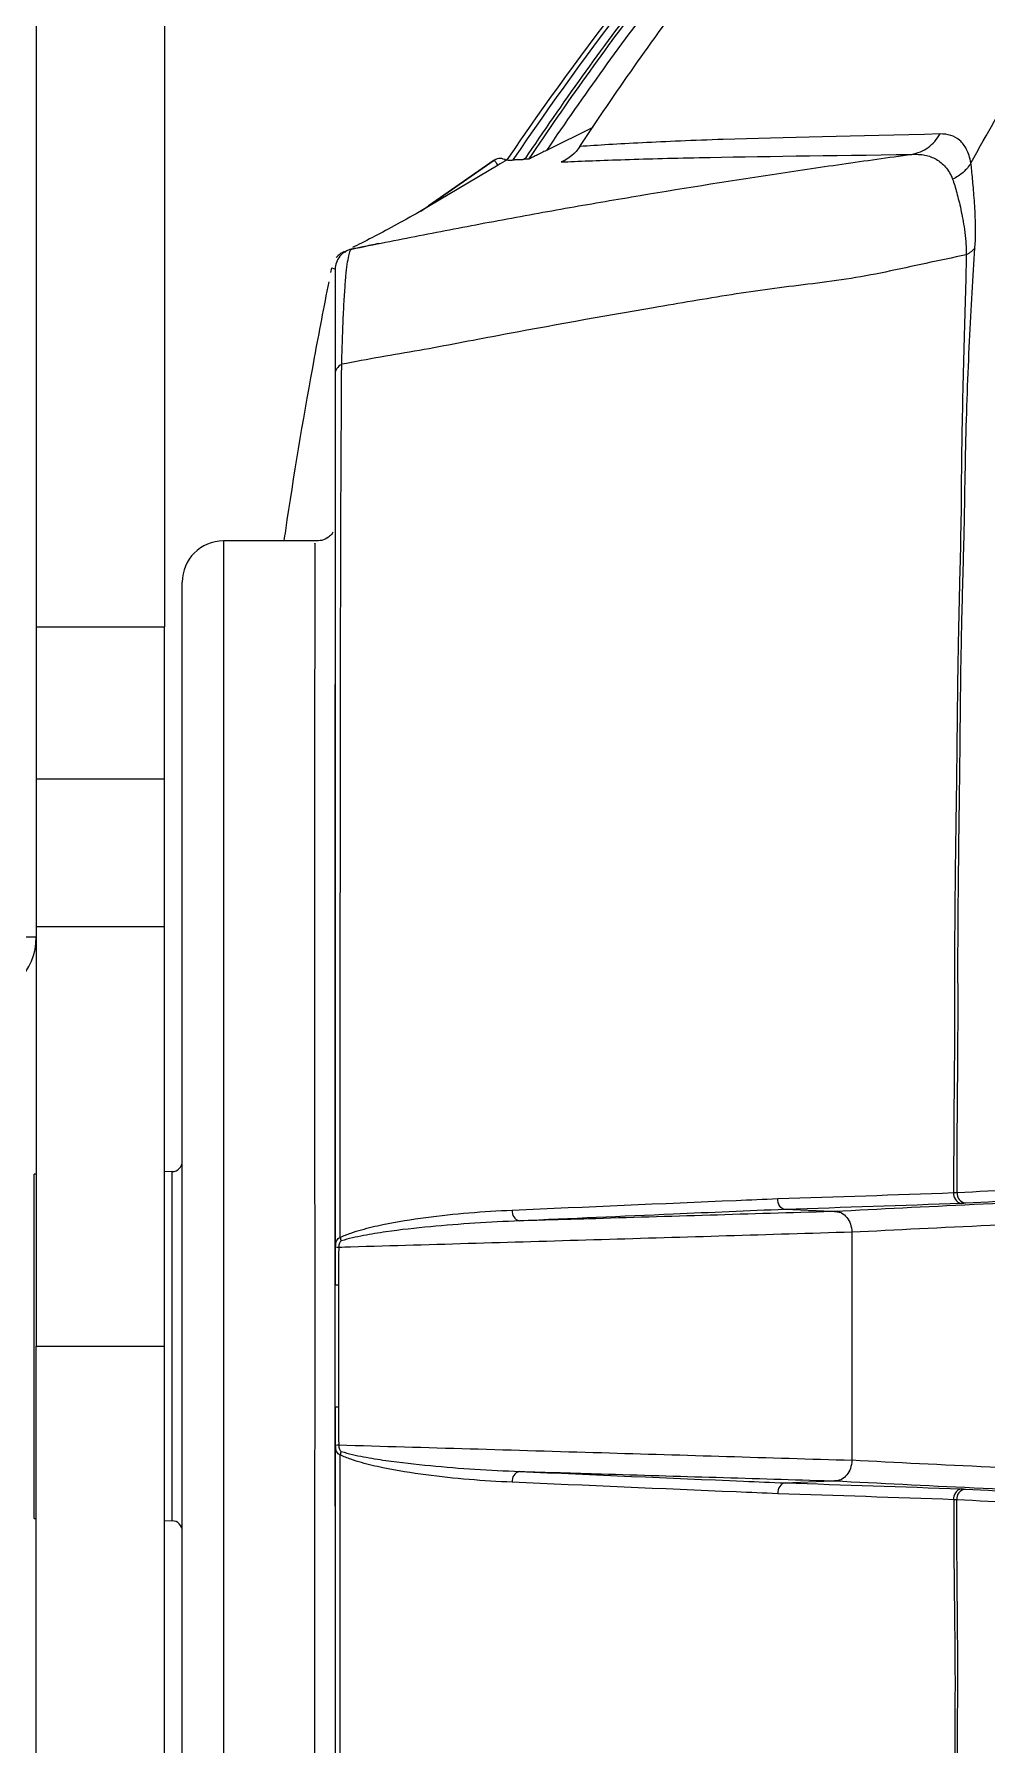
# Model space of a CAD drawing. Extents: x 9.3 to 87.2, y 1.1 to 68.8.
# Drawn here: x 76.293 to 77.683, y 26.507 to 29.003 of the extents above; entities that cross this region are included whole.
import ezdxf

# ---------------------------------------------------------------- set-up
doc = ezdxf.new("R2010")
doc.units = 0
doc.header["$MEASUREMENT"] = 0
doc.layers.add('OBJECT', color=7, linetype='CONTINUOUS')

msp = doc.modelspace()

# ---------------------------------------------------------------- linework, layer by layer
at = {"layer": 'OBJECT'}
for p, q in [((76.2959, 34.0308), (76.2959, 27.6858)), ((76.4829, 33.3168), (76.4829, 28.1384)), ((77.108, 28.8674), (77.0406, 28.8338)), ((77.6703, 28.8337), (77.6601, 28.8154)), ((76.9698, 28.8121), (76.855, 28.7439)), ((76.9643, 28.8193), (76.8685, 28.753)), ((76.8685, 28.753), (76.9643, 28.8193)), ((76.8572, 28.7451), (76.8685, 28.753)), ((76.7562, 28.6897), (76.754, 28.6885)), ((76.7258, 28.6555), (76.7272, 28.6623)), ((76.7271, 28.6623), (76.7322, 28.6603)), ((76.7022, 28.2638), (76.5689, 28.2638)), ((76.5689, 28.2638), (76.5689, 25.9138)), ((76.5089, 25.9738), (76.5089, 28.2038)), ((76.2959, 28.1384), (76.4829, 28.1384)), ((76.4829, 27.9169), (76.4829, 28.1384)), ((76.2959, 27.9169), (76.4829, 27.9169)), ((76.4829, 27.701), (76.4829, 27.9169)), ((76.2959, 27.6858), (76.2059, 27.6858)), ((76.2959, 27.701), (76.4829, 27.701)), ((76.2959, 27.6858), (76.2959, 27.0888)), ((76.4829, 27.0888), (76.4829, 27.701)), ((76.2959, 27.34), (76.2928, 27.34)), ((76.2928, 26.8375), (76.2928, 27.34)), ((76.4942, 27.3435), (76.4829, 27.3433)), ((76.4942, 27.0888), (76.4942, 27.3435)), ((77.4564, 27.2852), (77.389, 27.2883)), ((77.4862, 27.2554), (77.4862, 26.9222)), ((76.7322, 26.9998), (76.7322, 27.1777)), ((76.737, 27.1777), (76.7322, 27.1777)), ((76.737, 27.1777), (76.737, 26.9998)), ((76.2959, 27.0888), (76.4829, 27.0888)), ((76.2959, 26.3388), (76.2959, 27.0888)), ((76.4829, 26.3388), (76.4829, 27.0888)), ((76.4942, 26.834), (76.4942, 27.0888)), ((76.737, 26.9998), (76.7322, 26.9998)), ((77.389, 26.8892), (77.4564, 26.8923)), ((76.2928, 26.8375), (76.2959, 26.8375)), ((76.4829, 26.8342), (76.4942, 26.834))]:
    msp.add_line(p, q, dxfattribs=at)
for centre, radius, start, end in [((76.9729, 28.8069), 0.015, 54.4188, 124.6698), ((76.5689, 28.2038), 0.06, 90, 180), ((76.2059, 27.6858), 0.09, 270, 0), ((76.4939, 27.3585), 0.015, 271, 0), ((77.649, 27.311), 0.0143, 172.5679, 257.4292), ((77.6544, 27.3117), 0.0145, 174.9114, 261.6015), ((77.0047, 27.2856), 0.0144, 172.9732, 256.3594), ((76.7595, 27.2511), 0.0204, 190.4308, 205.5167), ((76.7397, 27.3398), 0.1065, 266.3084, 268.7026), ((76.7397, 26.8378), 0.1064, 91.2966, 93.692), ((76.7595, 26.9264), 0.0204, 154.4715, 169.5693), ((77.0047, 26.892), 0.0144, 103.6417, 187.0255), ((77.649, 26.8666), 0.0143, 102.5711, 187.4344), ((77.6539, 26.8659), 0.0145, 98.7511, 185.323), ((76.4939, 26.819), 0.015, 0, 89)]:
    msp.add_arc(centre, radius, start, end, dxfattribs=at)
for points, knots in [([(78.7388, 30.3902), (78.563, 30.2972), (78.3936, 30.194), (78.1489, 30.0236), (78.0692, 29.9644), (77.9135, 29.8413), (77.8376, 29.7774), (77.7266, 29.678), (77.69, 29.6443), (77.6181, 29.5759), (77.5827, 29.5412), (77.4783, 29.4357), (77.411, 29.3633), (77.2157, 29.1405), (77.0946, 28.9841), (76.9827, 28.8198)], [0, 0, 0, 0, 0.25, 0.25, 0.375, 0.375, 0.5, 0.5, 0.5625, 0.5625, 0.625, 0.625, 0.75, 0.75, 1, 1, 1, 1]), ([(76.992, 28.8199), (77.1029, 28.9835), (77.2232, 29.1396), (77.418, 29.3628), (77.4851, 29.4352), (77.6235, 29.5755), (77.6949, 29.6435), (77.8417, 29.7752), (77.9173, 29.8389), (78.0719, 29.9614), (78.1509, 30.0202), (78.3126, 30.133), (78.3952, 30.1869), (78.5217, 30.2641), (78.5642, 30.2892), (78.6286, 30.3258), (78.6502, 30.3378), (78.6934, 30.3616), (78.7152, 30.3733), (78.737, 30.3848)], [0, 0, 0, 0, 0.25, 0.25, 0.375, 0.375, 0.5, 0.5, 0.625, 0.625, 0.75, 0.75, 0.875, 0.875, 0.9375, 0.9375, 0.96875, 0.96875, 1, 1, 1, 1]), ([(78.7369, 30.3781), (78.6502, 30.3323), (78.5649, 30.2837), (78.3976, 30.1814), (78.2339, 30.0743), (78.0773, 29.9574), (77.9624, 29.8661), (77.9246, 29.8351), (77.8499, 29.7718), (77.8129, 29.7395), (77.6309, 29.5756), (77.494, 29.436), (77.3016, 29.2142), (77.2396, 29.138), (77.1206, 28.9823), (77.0635, 28.9026), (77.0089, 28.8212)], [0, 0, 0, 0, 0.125, 0.125, 0.25, 0.375, 0.375, 0.4375, 0.4375, 0.5, 0.5, 0.75, 0.75, 0.875, 0.875, 1, 1, 1, 1]), ([(77.0155, 28.8215), (77.0698, 28.9028), (77.1267, 28.9824), (77.245, 29.1376), (77.3065, 29.2133), (77.4341, 29.3608), (77.5003, 29.4327), (77.637, 29.5722), (77.7073, 29.6397), (77.8521, 29.7703), (77.9265, 29.8334), (78.0794, 29.9551), (78.1577, 30.0135), (78.3176, 30.1253), (78.3992, 30.1788), (78.5659, 30.2807), (78.6509, 30.3291), (78.7373, 30.3749)], [0, 0, 0, 0, 0.125, 0.125, 0.25, 0.25, 0.375, 0.375, 0.5, 0.5, 0.625, 0.625, 0.75, 0.75, 0.875, 0.875, 1, 1, 1, 1]), ([(78.7474, 30.3644), (78.662, 30.3193), (78.5779, 30.2717), (78.4128, 30.1712), (78.332, 30.1186), (78.1738, 30.0084), (78.0963, 29.9508), (77.9448, 29.8309), (77.8711, 29.7687), (77.7276, 29.64), (77.6578, 29.5735), (77.5223, 29.436), (77.4566, 29.3651), (77.3299, 29.2198), (77.2688, 29.1452), (77.1512, 28.9923), (77.0947, 28.9138), (77.0406, 28.8338)], [0, 0, 0, 0, 0.125, 0.125, 0.25, 0.25, 0.375, 0.375, 0.5, 0.5, 0.625, 0.625, 0.75, 0.75, 0.875, 0.875, 1, 1, 1, 1]), ([(77.0893, 28.8395), (77.1409, 28.9179), (77.1949, 28.9946), (77.3073, 29.1444), (77.3657, 29.2174), (77.4871, 29.3599), (77.5501, 29.4294), (77.6804, 29.5645), (77.7475, 29.6298), (77.8855, 29.7563), (77.9565, 29.8173), (78.1022, 29.9351), (78.1771, 29.9919), (78.4062, 30.1546), (78.5652, 30.2534), (78.7305, 30.3423)], [0, 0, 0, 0, 0.125, 0.125, 0.25, 0.25, 0.375, 0.375, 0.5, 0.5, 0.625, 0.625, 0.75, 0.75, 1, 1, 1, 1]), ([(77.615, 28.8577), (77.4916, 28.8548), (77.3863, 28.8527), (77.2548, 28.8483), (77.2154, 28.8466), (77.1455, 28.8431), (77.1151, 28.8412), (77.0893, 28.8395)], [0, 0, 0, 0, 0.5, 0.5, 0.75, 0.75, 1, 1, 1, 1]), ([(77.5737, 28.828), (77.5823, 28.8295), (77.5905, 28.833), (77.6047, 28.8432), (77.6107, 28.85), (77.615, 28.8577)], [0, 0, 0, 0, 0.5, 0.5, 1, 1, 1, 1]), ([(77.6601, 28.8153), (77.6586, 28.8233), (77.6565, 28.8299), (77.6509, 28.8407), (77.6475, 28.845), (77.636, 28.8551), (77.6263, 28.858), (77.615, 28.8577)], [0, 0, 0, 0, 0.25, 0.25, 0.5, 0.5, 1, 1, 1, 1]), ([(77.0406, 28.8338), (77.0356, 28.8313), (77.0306, 28.8288), (77.0235, 28.8253), (77.0212, 28.8242), (77.0173, 28.8223), (77.0156, 28.8215), (77.0155, 28.8215)], [0, 0, 0, 0, 0.5, 0.5, 0.75, 0.75, 1, 1, 1, 1]), ([(76.7562, 28.6897), (76.7726, 28.6931), (76.7891, 28.6964), (76.822, 28.7031), (76.8384, 28.7063), (76.8715, 28.7128), (76.8882, 28.716), (76.9223, 28.7225), (76.9396, 28.7258), (76.9917, 28.7355), (77.0268, 28.742), (77.0961, 28.7542), (77.1303, 28.7601), (77.2331, 28.7774), (77.3015, 28.7884), (77.4038, 28.8039), (77.4378, 28.8089), (77.5058, 28.8187), (77.5396, 28.8234), (77.5737, 28.828)], [0, 0, 0, 0, 0.0625, 0.0625, 0.125, 0.125, 0.1875, 0.1875, 0.25, 0.25, 0.375, 0.375, 0.5, 0.5, 0.75, 0.75, 0.875, 0.875, 1, 1, 1, 1]), ([(76.9698, 28.8121), (76.9698, 28.8122), (76.9697, 28.8123), (76.9696, 28.8124), (76.9694, 28.8127), (76.9691, 28.8131), (76.9688, 28.8134), (76.9678, 28.8148), (76.9667, 28.8162), (76.9656, 28.8176), (76.9652, 28.8182), (76.9648, 28.8187), (76.9643, 28.8193)], [0, 0, 0, 0, 0.000762, 0.000762, 0.000762, 0.00381, 0.00381, 0.00381, 0.016002, 0.016002, 0.016002, 0.02046462, 0.02046462, 0.02046462, 0.02046462]), ([(77.0086, 28.8216), (77.0083, 28.8214), (77.0074, 28.8209), (77.0063, 28.8204), (77.0058, 28.8202), (77.0057, 28.8202), (77.0057, 28.8202)], [0, 0, 0, 0, 0.173034, 0.576895, 0.923749, 1, 1, 1, 1]), ([(77.0621, 28.8169), (77.0865, 28.8179), (77.1155, 28.8191), (77.1827, 28.8213), (77.2208, 28.8224), (77.3486, 28.825), (77.4519, 28.8262), (77.5737, 28.828)], [0, 0, 0, 0, 0.25, 0.25, 0.5, 0.5, 1, 1, 1, 1]), ([(77.5737, 28.828), (77.5754, 28.8281), (77.5771, 28.8282), (77.5804, 28.8281), (77.5853, 28.828), (77.5899, 28.8274), (77.5988, 28.8256), (77.6043, 28.8236), (77.6144, 28.8179), (77.6189, 28.8142), (77.627, 28.8047), (77.6305, 28.799), (77.6333, 28.7919)], [0, 0, 0, 0, 0.0625, 0.0625, 0.125, 0.25, 0.25, 0.5, 0.5, 0.75, 0.75, 1, 1, 1, 1]), ([(77.6601, 28.8153), (77.6569, 28.8102), (77.6531, 28.8056), (77.644, 28.7977), (77.6388, 28.7944), (77.6333, 28.7919)], [0, 0, 0, 0, 0.5, 0.5, 1, 1, 1, 1]), ([(77.6659, 28.6914), (77.6669, 28.7065), (77.6668, 28.7196), (77.6662, 28.7437), (77.6656, 28.7546), (77.664, 28.7747), (77.6632, 28.7838), (77.6616, 28.8007), (77.6608, 28.8084), (77.6601, 28.8154)], [0, 0, 0, 0, 0.25, 0.25, 0.5, 0.5, 0.75, 0.75, 1, 1, 1, 1]), ([(77.6333, 28.7919), (77.6353, 28.7859), (77.6373, 28.7793), (77.6414, 28.7645), (77.6434, 28.7565), (77.6472, 28.7387), (77.6491, 28.729), (77.6513, 28.7127), (77.6519, 28.707), (77.6527, 28.6978), (77.6529, 28.6947), (77.6531, 28.6898), (77.6532, 28.6881), (77.6532, 28.6848), (77.6533, 28.683), (77.6533, 28.6813)], [0, 0, 0, 0, 0.25, 0.25, 0.5, 0.5, 0.75, 0.75, 0.875, 0.875, 0.9375, 0.9375, 0.96875, 0.96875, 1, 1, 1, 1]), ([(76.855, 28.7439), (76.8298, 28.73), (76.7875, 28.7067), (76.7659, 28.6962), (76.7572, 28.692)], [0, 0, 0, 0, 0.594633, 1, 1, 1, 1]), ([(76.7562, 28.6897), (76.7495, 28.6883), (76.7433, 28.6846), (76.7346, 28.6739), (76.7322, 28.6671), (76.7322, 28.6603)], [0, 0, 0, 0, 0.5, 0.5, 1, 1, 1, 1]), ([(76.7449, 28.6855), (76.7439, 28.6852), (76.7405, 28.684), (76.7364, 28.6804), (76.7344, 28.6781), (76.7335, 28.677)], [0, 0, 0, 0, 0.164751, 0.612471, 1, 1, 1, 1]), ([(76.7417, 28.5216), (76.7418, 28.5252), (76.7419, 28.5289), (76.7421, 28.536), (76.7422, 28.5395), (76.7425, 28.5498), (76.7427, 28.5564), (76.7434, 28.5754), (76.7439, 28.5871), (76.7449, 28.6085), (76.7455, 28.6183), (76.7466, 28.6356), (76.7472, 28.6433), (76.7485, 28.6567), (76.7491, 28.6625), (76.7505, 28.6724), (76.7512, 28.6765), (76.7526, 28.683), (76.7533, 28.6854), (76.7544, 28.6879), (76.7547, 28.6885), (76.7553, 28.6892), (76.7555, 28.6893), (76.7558, 28.6896), (76.756, 28.6896), (76.7562, 28.6897)], [0, 0, 0, 0, 0.03125, 0.03125, 0.0625, 0.0625, 0.125, 0.125, 0.25, 0.25, 0.375, 0.375, 0.5, 0.5, 0.625, 0.625, 0.75, 0.75, 0.875, 0.875, 0.9375, 0.9375, 0.96875, 0.96875, 1, 1, 1, 1]), ([(76.7474, 28.6849), (76.7469, 28.6849), (76.7464, 28.685), (76.7455, 28.6856), (76.7452, 28.686), (76.7447, 28.686)], [0, 0, 0, 0, 0.5, 0.5, 1, 1, 1, 1]), ([(76.796, 28.6978), (76.7881, 28.6962), (76.7747, 28.6935), (76.7613, 28.6907), (76.7557, 28.6896)], [0, 0, 0, 0, 0.5872475, 1, 1, 1, 1]), ([(77.6399, 27.3129), (77.6397, 27.3766), (77.6404, 27.4403), (77.6411, 27.5351), (77.6413, 27.5665), (77.6412, 27.6134), (77.6411, 27.629), (77.6411, 27.6602), (77.6412, 27.6758), (77.6415, 27.7534), (77.6424, 27.8152), (77.6436, 27.907), (77.644, 27.9374), (77.6446, 27.9978), (77.6448, 28.0279), (77.6456, 28.0877), (77.6462, 28.1175), (77.6475, 28.1766), (77.6484, 28.2059), (77.6499, 28.2635), (77.6506, 28.2918), (77.6514, 28.3471), (77.6519, 28.3743), (77.6531, 28.4279), (77.6539, 28.4542), (77.6558, 28.5058), (77.6569, 28.5309), (77.6604, 28.604), (77.6633, 28.6496), (77.6659, 28.6913)], [0, 0, 0, 0, 0.125, 0.125, 0.1875, 0.1875, 0.21875, 0.21875, 0.25, 0.25, 0.375, 0.375, 0.4375, 0.4375, 0.5, 0.5, 0.5625, 0.5625, 0.625, 0.625, 0.6875, 0.6875, 0.75, 0.75, 0.8125, 0.8125, 0.875, 0.875, 1, 1, 1, 1]), ([(76.7322, 28.6603), (76.7322, 28.6603), (76.7322, 28.6577), (76.7322, 28.6493), (76.7322, 28.6457), (76.7322, 28.637), (76.7322, 28.6318), (76.7322, 28.6198), (76.7322, 28.6129), (76.7322, 28.5972), (76.7322, 28.5883), (76.7321, 28.5589), (76.7321, 28.5357), (76.7321, 28.508)], [0, 0, 0, 0, 0.25, 0.25, 0.375, 0.375, 0.5, 0.5, 0.625, 0.625, 0.75, 0.75, 1, 1, 1, 1]), ([(77.6533, 28.6813), (77.6337, 28.6772), (77.614, 28.6731), (77.5747, 28.6647), (77.555, 28.6603), (77.516, 28.6523), (77.4968, 28.6487), (77.4592, 28.643), (77.4406, 28.6407), (77.4036, 28.6361), (77.3852, 28.6339), (77.348, 28.629), (77.3292, 28.6262), (77.2915, 28.6201), (77.2726, 28.617), (77.2347, 28.6107), (77.2158, 28.6075), (77.1211, 28.5913), (77.0451, 28.5776), (76.95, 28.5597), (76.9309, 28.5561), (76.8929, 28.5488), (76.8739, 28.5452), (76.8172, 28.5352), (76.7798, 28.5293), (76.7417, 28.5216)], [0, 0, 0, 0, 0.0625, 0.0625, 0.125, 0.125, 0.1875, 0.1875, 0.25, 0.25, 0.3125, 0.3125, 0.375, 0.375, 0.4375, 0.4375, 0.5, 0.5, 0.75, 0.75, 0.8125, 0.8125, 0.875, 0.875, 1, 1, 1, 1]), ([(77.6533, 28.6812), (77.6525, 28.6409), (77.651, 28.5964), (77.6491, 28.5248), (77.6485, 28.5001), (77.6474, 28.4492), (77.6469, 28.423), (77.6461, 28.3698), (77.6459, 28.3428), (77.6454, 28.2878), (77.6448, 28.2596), (77.6434, 28.2023), (77.6427, 28.1732), (77.6414, 28.1142), (77.6409, 28.0846), (77.6401, 28.025), (77.6398, 27.995), (77.6392, 27.9348), (77.6388, 27.9045), (77.6375, 27.8131), (77.6366, 27.7515), (77.6362, 27.6741), (77.6361, 27.6586), (77.6361, 27.6276), (77.6361, 27.6121), (77.6362, 27.5653), (77.636, 27.534), (77.6353, 27.4397), (77.6346, 27.3762), (77.6348, 27.3128)], [0, 0, 0, 0, 0.125, 0.125, 0.1875, 0.1875, 0.25, 0.25, 0.3125, 0.3125, 0.375, 0.375, 0.4375, 0.4375, 0.5, 0.5, 0.5625, 0.5625, 0.625, 0.625, 0.75, 0.75, 0.78125, 0.78125, 0.8125, 0.8125, 0.875, 0.875, 1, 1, 1, 1]), ([(76.6577, 28.2638), (76.6592, 28.2741), (76.6725, 28.3636), (76.6937, 28.4898), (76.716, 28.6053), (76.7232, 28.6422)], [0, 0, 0, 0, 0.081525, 0.706525, 1, 1, 1, 1]), ([(76.7321, 28.508), (76.7321, 28.4126), (76.7321, 28.3125), (76.7321, 28.1035), (76.7322, 27.9946), (76.7322, 27.8528), (76.7322, 27.8241), (76.7322, 27.7666), (76.7322, 27.7378), (76.7322, 27.651), (76.7322, 27.5927), (76.7322, 27.4168), (76.7322, 27.298), (76.7322, 27.1777)], [0, 0, 0, 0, 0.25, 0.25, 0.5, 0.5, 0.5625, 0.5625, 0.625, 0.625, 0.75, 0.75, 1, 1, 1, 1]), ([(76.7395, 27.2474), (76.7395, 27.3625), (76.7395, 27.4761), (76.7396, 27.6445), (76.7396, 27.7003), (76.7397, 27.8112), (76.7397, 27.8664), (76.7399, 28.0287), (76.74, 28.1329), (76.7406, 28.3332), (76.741, 28.4294), (76.7417, 28.5215)], [0, 0, 0, 0, 0.25, 0.25, 0.375, 0.375, 0.5, 0.5, 0.75, 0.75, 1, 1, 1, 1]), ([(76.7022, 28.2599), (76.7023, 28.2605), (76.7025, 28.262), (76.7025, 28.2359), (76.7024, 28.1861), (76.7022, 28.1044), (76.7021, 27.9894), (76.7021, 27.8482), (76.7021, 27.6859), (76.7021, 27.5063), (76.7022, 27.3151), (76.7022, 27.1173), (76.7022, 26.9187), (76.7021, 26.7251), (76.7021, 26.5416), (76.7021, 26.3739), (76.7021, 26.2261), (76.7022, 26.1034), (76.7024, 26.0091), (76.7025, 25.9474), (76.7026, 25.9154), (76.7022, 25.9173), (76.702, 25.9179)], [0, 0, 0, 0, 0.029262, 0.072877, 0.116491, 0.170181, 0.22387, 0.277559, 0.331249, 0.384938, 0.438628, 0.492317, 0.546007, 0.599696, 0.653386, 0.707075, 0.760765, 0.814453, 0.868142, 0.919436, 0.970731, 1, 1, 1, 1]), ([(76.729, 28.2765), (76.7286, 28.2759), (76.7269, 28.2732), (76.7216, 28.2685), (76.7129, 28.264), (76.7059, 28.2639), (76.7025, 28.2638)], [0, 0, 0, 0, 0.0723136, 0.3220974, 0.6755621, 1, 1, 1, 1]), ([(76.7322, 26.8554), (76.7322, 26.8753), (76.7322, 26.9599), (76.7322, 27.1174), (76.7322, 27.3188), (76.7321, 27.516), (76.7321, 27.6997), (76.7321, 27.8659), (76.7321, 27.9855), (76.7321, 28.0394), (76.7321, 28.0545)], [0, 0, 0, 0, 0.045183, 0.192355, 0.343795, 0.490967, 0.642407, 0.789573, 0.941005, 1, 1, 1, 1]), ([(77.6399, 27.3129), (77.7576, 27.3195), (77.8853, 27.3256), (78.0918, 27.3343), (78.1631, 27.3371), (78.3109, 27.3425), (78.3871, 27.3451), (78.5435, 27.3501), (78.6239, 27.3526), (78.789, 27.3573), (78.8736, 27.3596), (79.1339, 27.3663), (79.3146, 27.3705), (79.5024, 27.3744)], [0, 0, 0, 0, 0.25, 0.25, 0.375, 0.375, 0.5, 0.5, 0.625, 0.625, 0.75, 0.75, 1, 1, 1, 1]), ([(79.5109, 27.3521), (79.4852, 27.3516), (79.4596, 27.351), (79.4086, 27.35), (79.3324, 27.3484), (79.2573, 27.3467), (79.1084, 27.3433), (79.0112, 27.3409), (78.7261, 27.3336), (78.5447, 27.3283), (78.1994, 27.3171), (78.037, 27.3111), (77.8089, 27.3018), (77.7354, 27.2986), (77.5938, 27.292), (77.5259, 27.2887), (77.4608, 27.2852)], [0, 0, 0, 0, 0.03125, 0.03125, 0.0625, 0.125, 0.125, 0.25, 0.25, 0.5, 0.5, 0.75, 0.75, 0.875, 0.875, 1, 1, 1, 1]), ([(79.5109, 27.3584), (79.4875, 27.3579), (79.4642, 27.3574), (79.4177, 27.3564), (79.3485, 27.3549), (79.2802, 27.3534), (79.145, 27.3503), (79.0566, 27.3482), (78.8835, 27.3438), (78.799, 27.3415), (78.6343, 27.3368), (78.5541, 27.3344), (78.3979, 27.3293), (78.3219, 27.3267), (78.1744, 27.3214), (78.1032, 27.3186), (77.8971, 27.31), (77.7697, 27.3039), (77.6522, 27.2973)], [0, 0, 0, 0, 0.03125, 0.03125, 0.0625, 0.125, 0.125, 0.25, 0.25, 0.375, 0.375, 0.5, 0.5, 0.625, 0.625, 0.75, 0.75, 1, 1, 1, 1]), ([(77.4862, 27.2554), (77.615, 27.2621), (77.7554, 27.2687), (78.056, 27.281), (78.2164, 27.2869), (78.5574, 27.2981), (78.7365, 27.3033), (79.1115, 27.3131), (79.3079, 27.3177), (79.5109, 27.3218)], [0, 0, 0, 0, 0.25, 0.25, 0.5, 0.5, 0.75, 0.75, 1, 1, 1, 1]), ([(76.7395, 27.2474), (76.7446, 27.25), (76.7498, 27.252), (76.7602, 27.2556), (76.7653, 27.2572), (76.7809, 27.2616), (76.7914, 27.2641), (76.8227, 27.2706), (76.8436, 27.2739), (76.9064, 27.2821), (76.9484, 27.2855), (76.9904, 27.2873)], [0, 0, 0, 0, 0.0625, 0.0625, 0.125, 0.125, 0.25, 0.25, 0.5, 0.5, 1, 1, 1, 1]), ([(76.9904, 27.2873), (77.0994, 27.2921), (77.2083, 27.2969), (77.3173, 27.3015), (77.3376, 27.3024), (77.3578, 27.3033), (77.378, 27.3041)], [0, 0, 0, 0, 0.01271374, 0.01271374, 0.01271374, 0.01507616, 0.01507616, 0.01507616, 0.01507616]), ([(77.389, 27.2883), (77.389, 27.2883), (77.389, 27.2883), (77.389, 27.2883), (77.3345, 27.286), (77.28, 27.2837), (77.2256, 27.2814), (77.1508, 27.2781), (77.0761, 27.2749), (77.0013, 27.2716)], [-0.0000002, -0.0000002, -0.0000002, -0.0000002, 0, 0, 0, 0.00635387, 0.00635387, 0.00635387, 0.01507415, 0.01507415, 0.01507415, 0.01507415]), ([(77.4564, 27.2852), (77.338, 27.2816), (77.2197, 27.2781), (77.1013, 27.2745), (77.068, 27.2736), (77.0346, 27.2726), (77.0013, 27.2716)], [0, 0, 0, 0, 0.01234064, 0.01234064, 0.01234064, 0.0158154, 0.0158154, 0.0158154, 0.0158154]), ([(77.389, 27.2883), (77.386, 27.2886), (77.3831, 27.2904), (77.3791, 27.2962), (77.378, 27.3002), (77.378, 27.3041)], [0, 0, 0, 0, 0.5, 0.5, 1, 1, 1, 1]), ([(77.4608, 27.2852), (77.4602, 27.2852), (77.4597, 27.2852), (77.4591, 27.2852), (77.4588, 27.2852), (77.4584, 27.2852), (77.4581, 27.2852), (77.4578, 27.2852), (77.4576, 27.2852), (77.4574, 27.2852), (77.4572, 27.2852), (77.4569, 27.2852), (77.4567, 27.2852), (77.4566, 27.2852), (77.4565, 27.2852), (77.4565, 27.2852), (77.4565, 27.2852), (77.4564, 27.2852), (77.4564, 27.2852)], [0, 0, 0, 0, 0.000050556, 0.000050556, 0.000050556, 0.0000818144, 0.0000818144, 0.0000818144, 0.0001011032, 0.0001011032, 0.0001011032, 0.0001205568, 0.0001205568, 0.0001205568, 0.0001251167, 0.0001251167, 0.0001251167, 0.000127272, 0.000127272, 0.000127272, 0.000127272]), ([(77.4608, 27.2852), (77.4616, 27.2852), (77.4625, 27.2852), (77.4644, 27.2851), (77.4654, 27.285), (77.4681, 27.2844), (77.4697, 27.2839), (77.4741, 27.2816), (77.4767, 27.2794), (77.4812, 27.2739), (77.4829, 27.2706), (77.4854, 27.2634), (77.4861, 27.2595), (77.4862, 27.2556)], [0, 0, 0, 0, 0.0625, 0.0625, 0.125, 0.125, 0.25, 0.25, 0.5, 0.5, 0.75, 0.75, 1, 1, 1, 1]), ([(77.0013, 27.2716), (76.9579, 27.2699), (76.9145, 27.2672), (76.8494, 27.2611), (76.8277, 27.2587), (76.7952, 27.254), (76.7844, 27.2523), (76.7681, 27.2492), (76.7627, 27.248), (76.7519, 27.2455), (76.7465, 27.2441), (76.7411, 27.2423)], [0, 0, 0, 0, 0.5, 0.5, 0.75, 0.75, 0.875, 0.875, 0.9375, 0.9375, 1, 1, 1, 1]), ([(76.7328, 27.2335), (76.733, 27.2371), (76.7334, 27.2404), (76.7355, 27.2452), (76.7372, 27.2467), (76.7395, 27.2474)], [0, 0, 0, 0, 0.5, 0.5, 1, 1, 1, 1]), ([(76.7373, 27.2333), (76.7431, 27.2335), (76.7489, 27.2337), (76.7547, 27.2338), (76.8768, 27.2374), (76.9988, 27.241), (77.1209, 27.2446), (77.2426, 27.2482), (77.3644, 27.2519), (77.4862, 27.2556)], [0.00009876, 0.00009876, 0.00009876, 0.00009876, 0.00070372, 0.00070372, 0.00070372, 0.01342346, 0.01342346, 0.01342346, 0.02611525, 0.02611525, 0.02611525, 0.02611525]), ([(76.7411, 27.2423), (76.7398, 27.2419), (76.7388, 27.2407), (76.7376, 27.2373), (76.7373, 27.2354), (76.7373, 27.2333)], [0, 0, 0, 0, 0.5, 0.5, 1, 1, 1, 1]), ([(76.7373, 27.2333), (76.7371, 27.2233), (76.737, 27.2133), (76.737, 27.2033), (76.737, 27.1948), (76.737, 27.1863), (76.737, 27.1777)], [0, 0, 0, 0, 0.000762036, 0.000762036, 0.000762036, 0.001413001, 0.001413001, 0.001413001, 0.001413001]), ([(76.7322, 26.9998), (76.7322, 26.8796), (76.7322, 26.7609), (76.7322, 26.585), (76.7322, 26.5268), (76.7322, 26.44), (76.7322, 26.4112), (76.7322, 26.3538), (76.7322, 26.3251), (76.7322, 26.1833), (76.7321, 26.0743), (76.7321, 25.8653), (76.7321, 25.7652), (76.7321, 25.6698)], [0, 0, 0, 0, 0.25, 0.25, 0.375, 0.375, 0.4375, 0.4375, 0.5, 0.5, 0.75, 0.75, 1, 1, 1, 1]), ([(76.737, 26.9998), (76.737, 26.9898), (76.737, 26.9798), (76.737, 26.9698), (76.7371, 26.9613), (76.7371, 26.9527), (76.7373, 26.9442)], [0, 0, 0, 0, 0.000762003, 0.000762003, 0.000762003, 0.001412997, 0.001412997, 0.001412997, 0.001412997]), ([(76.7395, 26.9301), (76.7372, 26.9308), (76.7355, 26.9324), (76.7334, 26.9371), (76.733, 26.9404), (76.7328, 26.944)], [0, 0, 0, 0, 0.5, 0.5, 1, 1, 1, 1]), ([(77.4862, 26.9219), (77.3644, 26.9256), (77.2426, 26.9293), (77.1209, 26.9329), (76.993, 26.9367), (76.8651, 26.9405), (76.7373, 26.9442)], [0.00000011, 0.00000011, 0.00000011, 0.00000011, 0.0126919, 0.0126919, 0.0126919, 0.02601659, 0.02601659, 0.02601659, 0.02601659]), ([(76.7373, 26.9442), (76.7373, 26.9422), (76.7376, 26.9402), (76.7388, 26.9369), (76.7398, 26.9356), (76.7411, 26.9352)], [0, 0, 0, 0, 0.5, 0.5, 1, 1, 1, 1]), ([(76.7411, 26.9352), (76.7465, 26.9334), (76.7519, 26.932), (76.7627, 26.9295), (76.7681, 26.9284), (76.7843, 26.9253), (76.7951, 26.9235), (76.8276, 26.9189), (76.8494, 26.9165), (76.9145, 26.9103), (76.9579, 26.9076), (77.0013, 26.906)], [0, 0, 0, 0, 0.0625, 0.0625, 0.125, 0.125, 0.25, 0.25, 0.5, 0.5, 1, 1, 1, 1]), ([(76.7417, 25.6563), (76.741, 25.7482), (76.7406, 25.8441), (76.74, 26.044), (76.7399, 26.1479), (76.7397, 26.3098), (76.7397, 26.3649), (76.7396, 26.4756), (76.7396, 26.5314), (76.7395, 26.7001), (76.7395, 26.8143), (76.7395, 26.9301)], [0, 0, 0, 0, 0.25, 0.25, 0.5, 0.5, 0.625, 0.625, 0.75, 0.75, 1, 1, 1, 1]), ([(76.9904, 26.8902), (76.9484, 26.8921), (76.9065, 26.8954), (76.8436, 26.9037), (76.8227, 26.907), (76.7913, 26.9135), (76.7808, 26.9159), (76.7652, 26.9203), (76.76, 26.9219), (76.7497, 26.9256), (76.7446, 26.9276), (76.7395, 26.9301)], [0, 0, 0, 0, 0.5, 0.5, 0.75, 0.75, 0.875, 0.875, 0.9375, 0.9375, 1, 1, 1, 1]), ([(77.4862, 26.9219), (77.4861, 26.918), (77.4854, 26.9141), (77.4829, 26.9069), (77.4811, 26.9036), (77.4767, 26.8981), (77.4741, 26.8959), (77.4697, 26.8937), (77.4681, 26.8931), (77.4654, 26.8925), (77.4645, 26.8924), (77.4625, 26.8923), (77.4616, 26.8923), (77.4608, 26.8923)], [0, 0, 0, 0, 0.25, 0.25, 0.5, 0.5, 0.75, 0.75, 0.875, 0.875, 0.9375, 0.9375, 1, 1, 1, 1]), ([(79.5109, 26.8557), (79.3079, 26.8599), (79.1115, 26.8644), (78.7365, 26.8742), (78.5574, 26.8794), (78.2164, 26.8906), (78.056, 26.8965), (77.7554, 26.9089), (77.615, 26.9154), (77.4862, 26.9222)], [0, 0, 0, 0, 0.25, 0.25, 0.5, 0.5, 0.75, 0.75, 1, 1, 1, 1]), ([(77.378, 26.8734), (77.3578, 26.8743), (77.3375, 26.8751), (77.3173, 26.876), (77.2083, 26.8806), (77.0994, 26.8854), (76.9904, 26.8902)], [0, 0, 0, 0, 0.00236285, 0.00236285, 0.00236285, 0.01507617, 0.01507617, 0.01507617, 0.01507617]), ([(77.0013, 26.906), (77.1103, 26.9011), (77.2193, 26.8964), (77.3283, 26.8918), (77.3485, 26.8909), (77.3687, 26.89), (77.389, 26.8892), (77.389, 26.8892), (77.389, 26.8892), (77.389, 26.8892)], [0, 0, 0, 0, 0.01271294, 0.01271294, 0.01271294, 0.01507417, 0.01507417, 0.01507417, 0.01507436, 0.01507436, 0.01507436, 0.01507436]), ([(77.0013, 26.906), (77.041, 26.9048), (77.0807, 26.9036), (77.1204, 26.9024), (77.2324, 26.8991), (77.3444, 26.8957), (77.4564, 26.8923)], [0.00348022, 0.00348022, 0.00348022, 0.00348022, 0.00762, 0.00762, 0.00762, 0.01929564, 0.01929564, 0.01929564, 0.01929564]), ([(77.389, 26.8892), (77.386, 26.889), (77.3831, 26.8871), (77.3791, 26.8813), (77.378, 26.8773), (77.378, 26.8734)], [0, 0, 0, 0, 0.5, 0.5, 1, 1, 1, 1]), ([(77.4564, 26.8923), (77.4565, 26.8923), (77.4565, 26.8923), (77.4566, 26.8923), (77.4567, 26.8923), (77.4569, 26.8923), (77.457, 26.8923), (77.4577, 26.8923), (77.4583, 26.8923), (77.4588, 26.8923), (77.4595, 26.8923), (77.4601, 26.8923), (77.4608, 26.8923)], [0, 0, 0, 0, 0.0000044564, 0.0000044564, 0.0000044564, 0.0000160623, 0.0000160623, 0.0000160623, 0.0000688807, 0.0000688807, 0.0000688807, 0.0001278285, 0.0001278285, 0.0001278285, 0.0001278285]), ([(77.4608, 26.8923), (77.5259, 26.8889), (77.5938, 26.8855), (77.7354, 26.879), (77.8089, 26.8758), (78.037, 26.8664), (78.1994, 26.8605), (78.5447, 26.8492), (78.7261, 26.844), (79.0112, 26.8366), (79.1084, 26.8342), (79.2573, 26.8308), (79.3074, 26.8297), (79.3832, 26.8281), (79.4086, 26.8276), (79.4596, 26.8265), (79.4852, 26.826), (79.5109, 26.8254)], [0, 0, 0, 0, 0.125, 0.125, 0.25, 0.25, 0.5, 0.5, 0.75, 0.75, 0.875, 0.875, 0.9375, 0.9375, 0.96875, 0.96875, 1, 1, 1, 1]), ([(77.6349, 26.8647), (77.6347, 26.8015), (77.6356, 26.7384), (77.6366, 26.6444), (77.6369, 26.6132), (77.6367, 26.5666), (77.6366, 26.5511), (77.6366, 26.5201), (77.6366, 26.5046), (77.6371, 26.4273), (77.6382, 26.3657), (77.6402, 26.2741), (77.6408, 26.2436), (77.6419, 26.1831), (77.6423, 26.153), (77.6424, 26.1081), (77.6423, 26.0934), (77.6421, 26.064), (77.6422, 26.0493), (77.6428, 26.0053), (77.6438, 25.9761), (77.6454, 25.9187), (77.646, 25.8906), (77.6463, 25.8493), (77.6464, 25.8357), (77.6468, 25.8086), (77.6471, 25.7951), (77.648, 25.755), (77.6488, 25.7286), (77.6497, 25.6902), (77.6499, 25.6776), (77.6503, 25.6529), (77.6504, 25.6408), (77.6514, 25.5812), (77.6526, 25.5367), (77.6534, 25.4962)], [0, 0, 0, 0, 0.125, 0.125, 0.1875, 0.1875, 0.21875, 0.21875, 0.25, 0.25, 0.375, 0.375, 0.4375, 0.4375, 0.5, 0.5, 0.53125, 0.53125, 0.5625, 0.5625, 0.625, 0.625, 0.6875, 0.6875, 0.71875, 0.71875, 0.75, 0.75, 0.8125, 0.8125, 0.84375, 0.84375, 0.875, 0.875, 1, 1, 1, 1]), ([(77.666, 25.4862), (77.6632, 25.528), (77.6605, 25.5736), (77.6574, 25.6463), (77.6567, 25.6713), (77.6547, 25.723), (77.6535, 25.7495), (77.6516, 25.8035), (77.6508, 25.831), (77.6501, 25.8865), (77.6493, 25.915), (77.6474, 25.973), (77.6464, 26.0024), (77.6456, 26.0467), (77.6455, 26.0614), (77.6456, 26.091), (77.6457, 26.1059), (77.6456, 26.1508), (77.6452, 26.181), (77.6442, 26.2417), (77.6436, 26.2723), (77.6418, 26.3642), (77.6408, 26.4259), (77.6405, 26.5034), (77.6405, 26.5189), (77.6406, 26.55), (77.6407, 26.5655), (77.641, 26.6123), (77.6408, 26.6436), (77.64, 26.7379), (77.6392, 26.8012), (77.6395, 26.8646)], [0, 0, 0, 0, 0.125, 0.125, 0.1875, 0.1875, 0.25, 0.25, 0.3125, 0.3125, 0.375, 0.375, 0.4375, 0.4375, 0.46875, 0.46875, 0.5, 0.5, 0.5625, 0.5625, 0.625, 0.625, 0.75, 0.75, 0.78125, 0.78125, 0.8125, 0.8125, 0.875, 0.875, 1, 1, 1, 1]), ([(79.5109, 26.8029), (79.3231, 26.8068), (79.1424, 26.8109), (78.795, 26.8199), (78.6297, 26.8246), (78.3942, 26.8322), (78.3178, 26.8349), (78.1692, 26.8403), (78.0974, 26.8431), (77.889, 26.8518), (77.7597, 26.858), (77.6395, 26.8646)], [0, 0, 0, 0, 0.25, 0.25, 0.5, 0.5, 0.625, 0.625, 0.75, 0.75, 1, 1, 1, 1]), ([(77.6517, 26.8802), (77.7712, 26.8738), (77.8998, 26.8678), (78.1068, 26.8593), (78.1782, 26.8565), (78.3258, 26.8512), (78.4018, 26.8486), (78.6357, 26.8411), (78.7999, 26.8364), (79.0587, 26.8298), (79.1467, 26.8277), (79.2813, 26.8246), (79.3266, 26.8236), (79.3952, 26.8221), (79.4297, 26.8213), (79.4644, 26.8206), (79.4876, 26.8201), (79.4993, 26.8199), (79.5109, 26.8196)], [0, 0, 0, 0, 0.25, 0.25, 0.375, 0.375, 0.5, 0.5, 0.75, 0.75, 0.875, 0.875, 0.9375, 0.9375, 0.96875, 0.984375, 0.984375, 1, 1, 1, 1])]:
    msp.add_open_spline(points, degree=3, knots=knots, dxfattribs=at)
for points in [[(77.6703, 28.8337), (77.6911, 28.8713), (77.7126, 28.9084), (77.7347, 28.9452)], [(77.0893, 28.8395), (77.0827, 28.8294), (77.0732, 28.8215), (77.0621, 28.8169)], [(76.9699, 28.8121), (76.9699, 28.8121), (76.9698, 28.8121), (76.9698, 28.8121)], [(76.9828, 28.8198), (76.9784, 28.8172), (76.9741, 28.8146), (76.9699, 28.8121)], [(76.9827, 28.8198), (76.985, 28.8192), (76.9889, 28.8195), (76.994, 28.82)], [(77.0057, 28.8202), (77.0011, 28.8201), (76.9974, 28.82), (76.994, 28.82)], [(77.0089, 28.8212), (77.011, 28.8213), (77.0132, 28.8214), (77.0155, 28.8215)], [(77.6601, 28.8154), (77.6601, 28.8153), (77.6601, 28.8153), (77.6601, 28.8153)], [(77.6659, 28.6914), (77.6625, 28.6875), (77.6582, 28.6841), (77.6533, 28.6813)], [(76.7417, 28.5215), (76.7357, 28.5181), (76.7321, 28.5131), (76.7321, 28.508)], [(77.378, 27.3041), (77.4636, 27.3068), (77.5492, 27.3097), (77.6348, 27.3128)], [(77.6348, 27.3128), (77.6367, 27.3128), (77.6384, 27.3129), (77.6399, 27.3129)], [(77.6459, 27.297), (77.5603, 27.294), (77.4746, 27.291), (77.389, 27.2883)], [(77.389, 27.2883), (77.389, 27.2883), (77.389, 27.2883), (77.389, 27.2883)], [(77.6522, 27.2973), (77.6503, 27.2972), (77.6482, 27.2971), (77.6459, 27.297)], [(77.4862, 27.2556), (77.4862, 27.2555), (77.4862, 27.2554), (77.4862, 27.2554)], [(76.7322, 27.1777), (76.7322, 27.1963), (76.7322, 27.215), (76.7328, 27.2335)], [(76.7328, 26.944), (76.7322, 26.9626), (76.7322, 26.9812), (76.7322, 26.9998)], [(77.4862, 26.9222), (77.4862, 26.9221), (77.4862, 26.922), (77.4862, 26.9219)], [(77.389, 26.8892), (77.4746, 26.8865), (77.5603, 26.8836), (77.6459, 26.8805)], [(77.389, 26.8892), (77.389, 26.8892), (77.389, 26.8892), (77.389, 26.8892)], [(77.6349, 26.8647), (77.5493, 26.8678), (77.4636, 26.8707), (77.378, 26.8734)], [(77.6395, 26.8646), (77.6381, 26.8646), (77.6365, 26.8647), (77.6349, 26.8647)], [(77.6459, 26.8805), (77.648, 26.8804), (77.6499, 26.8803), (77.6517, 26.8802)]]:
    msp.add_open_spline(points, degree=3, dxfattribs=at)

doc.saveas('drawing.dxf')
